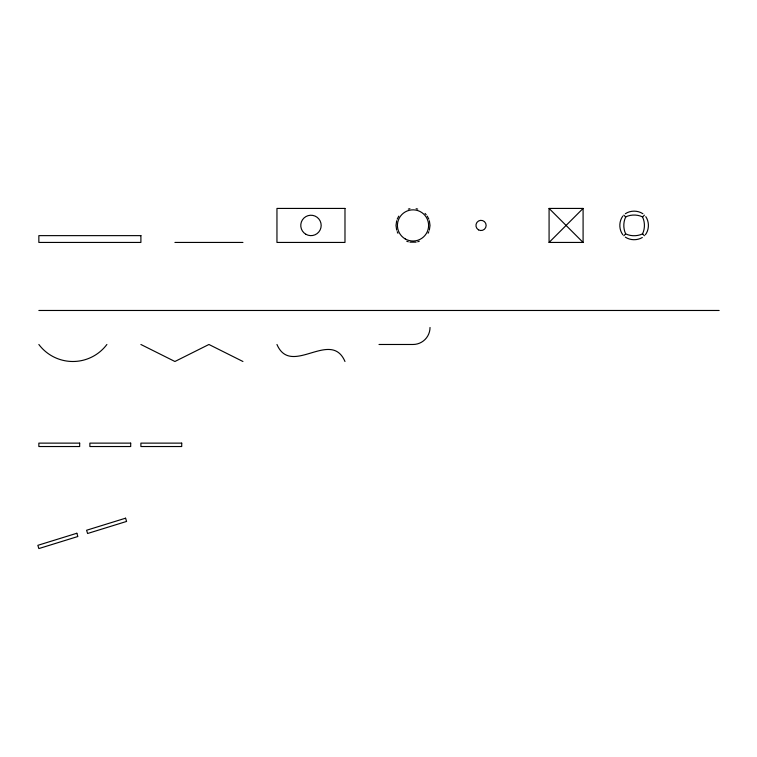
<?xml version="1.0" encoding="UTF-8"?>
<svg xmlns="http://www.w3.org/2000/svg" width="757" height="757" viewBox="0 0 757 757"><rect width="100%" height="100%" fill="white"/><g stroke="black" fill="none" stroke-linecap="round" stroke-linejoin="round"><path stroke-width="1.14" d="M396.668 220.751L396.006 225.435L396.668 230.109M429.37 230.109L430.023 225.435L429.37 220.751M397.207 219.17L398.778 216.124M428.121 233.241L428.831 231.689M622.831 216.095C618.829 221.413 618.829 229.447 622.831 234.765M645.39 234.765C649.279 229.626 649.374 221.981 645.806 216.653M549.08 242.439L583.089 208.43L549.08 208.43L549.08 242.439L583.089 242.439L583.089 208.43M623.815 235.73L625.613 233.941M642.617 216.928L644.415 215.13M625.339 213.739C630.477 210.285 637.744 210.285 642.892 213.739M642.314 237.509C637.195 240.556 630.288 240.461 625.339 237.13M417.694 241.786L419.274 241.246M408.335 209.083L409.925 208.714M416.113 242.155L409.925 242.155M174.914 242.439L242.94 242.439M38.853 310.474L719.15 310.474M379.002 344.482L413.019 344.482A17.004 17.004 0 0 0 430.023 327.478M416.113 208.714L417.694 209.083M406.755 241.246L408.335 241.786M242.94 361.496L208.932 344.482L174.914 361.496L140.897 344.482M623.815 215.13L625.613 216.928M642.617 233.941L644.415 235.73M549.08 208.43L583.089 242.439M425.046 213.408L426.219 214.714M344.984 361.496C330.79 328.5 291.161 377.469 276.958 344.482M427.251 216.124L428.831 219.17M397.207 231.689L397.908 233.241M625.689 217.013A14.648 10.352 -90 0 0 625.689 233.856A14.648 10.352 0 0 0 642.542 233.856A14.648 10.352 90 0 0 642.542 217.013M625.689 216.918A14.648 10.352 0 0 1 642.542 216.918M106.888 344.482A42.515 42.515 0 0 1 38.853 344.482M76.845 533.259L37.85 545.324L38.853 548.57L77.848 536.514L76.845 533.259M125.586 518.185L86.591 530.25L87.594 533.496L126.589 521.431L125.586 518.185M344.984 208.43L276.958 208.43L276.958 242.439L344.984 242.439L344.984 208.43M140.897 235.635L38.853 235.635L38.853 242.439L140.897 242.439L140.897 235.635M79.674 443.129L38.853 443.129L38.853 446.526L79.674 446.526L79.674 443.129M130.696 443.129L89.875 443.129L89.875 446.526L130.696 446.526L130.696 443.129M181.718 443.129L140.897 443.129L140.897 446.526L181.718 446.526L181.718 443.129M478.5 229.854A5.1 5.1 0 0 0 486.145 225.435A5.1 5.1 0 0 0 478.5 221.016A5.1 5.1 0 0 0 478.5 229.854M405.222 238.928A15.585 15.585 0 0 0 428.604 225.435A15.585 15.585 0 0 0 405.222 211.932A15.585 15.585 0 0 0 405.222 238.928M305.875 234.273A10.201 10.201 0 0 0 321.176 225.435A10.201 10.201 0 0 0 305.875 216.597A10.201 10.201 0 0 0 305.875 234.273"/></g></svg>
